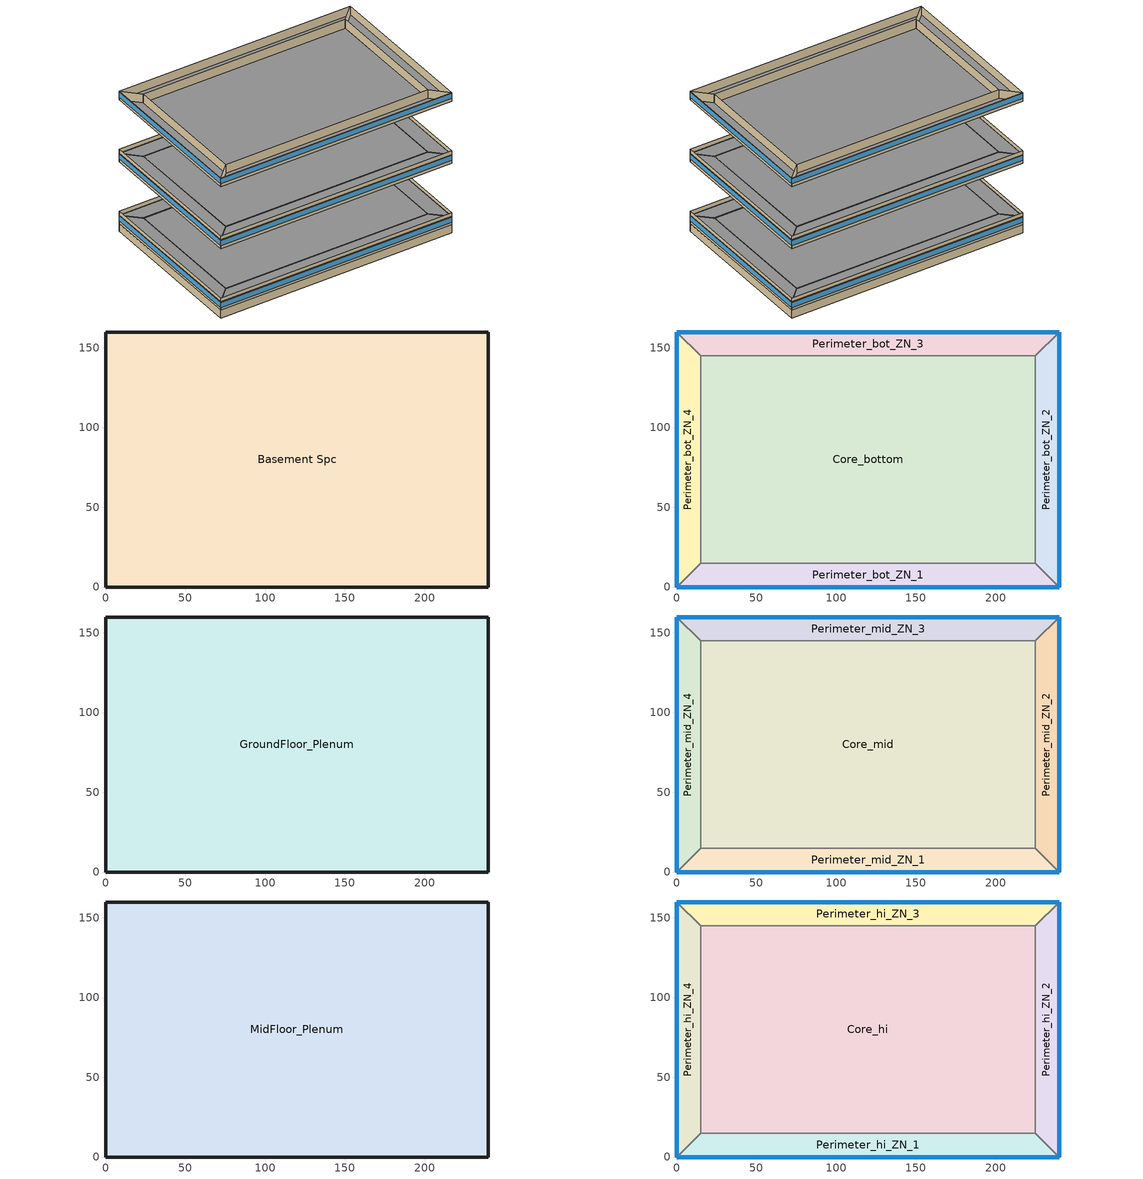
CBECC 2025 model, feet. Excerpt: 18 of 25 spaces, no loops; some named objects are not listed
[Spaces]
Basement Spc
 floor ground (Base_CZ12-SlabOnOrBelowGradeF073): 239.85,159.9 239.85,0 0,0 0,159.9 z-8
 wall ground (Base_CZ12-BelowGradeWallC114): 239.85,0 239.85,159.9 0,159.9 0,0 239.85,0 z-8:0
Core_bottom
 floor to Basement Spc (NACM_Interior Floor): 224.85,144.9 224.85,15 15,15 15,144.9 z0
 wall to Perimeter_bot_ZN_2 (NACM_Interior Wall): 224.85,15 224.85,144.9 z0:9
 wall to Perimeter_bot_ZN_3 (NACM_Interior Wall): 224.85,144.9 15,144.9 z0:9
 wall to Perimeter_bot_ZN_1 (NACM_Interior Wall): 15,15 224.85,15 z0:9
 wall to Perimeter_bot_ZN_4 (NACM_Interior Wall): 15,144.9 15,15 z0:9
Perimeter_bot_ZN_2
 floor to Basement Spc (NACM_Interior Floor): 239.85,159.9 239.85,0 224.85,15 224.85,144.9 z0
 wall outside (Base_CZ12-NonresMetalFrameWallU062): 239.85,0 239.85,159.9 z0:9
 wall to Perimeter_bot_ZN_1 (NACM_Interior Wall): 224.85,15 239.85,0 z0:9
 wall to Perimeter_bot_ZN_3 (NACM_Interior Wall): 239.85,159.9 224.85,144.9 z0:9
 window (Base_AllCZ_FixedWindowU36): 239.85,0.01 239.85,159.89 z3:8.2
Perimeter_bot_ZN_3
 floor to Basement Spc (NACM_Interior Floor): 239.85,159.9 224.85,144.9 15,144.9 0,159.9 z0
 wall outside (Base_CZ12-NonresMetalFrameWallU062): 239.85,159.9 0,159.9 z0:9
 wall to Perimeter_bot_ZN_4 (NACM_Interior Wall): 0,159.9 15,144.9 z0:9
 window (Base_AllCZ_FixedWindowU36): 239.85,159.9 0,159.9 z3:8.2
Perimeter_bot_ZN_1
 floor to Basement Spc (NACM_Interior Floor): 224.85,15 239.85,0 0,0 15,15 z0
 wall outside (Base_CZ12-NonresMetalFrameWallU062): 0,0 239.85,0 z0:9
 wall to Perimeter_bot_ZN_4 (NACM_Interior Wall): 15,15 0,0 z0:9
 window (Base_AllCZ_FixedWindowU36): 0,0 239.85,0 z3:8.2
Perimeter_bot_ZN_4
 floor to Basement Spc (NACM_Interior Floor): 0,159.9 15,144.9 15,15 0,0 z0
 wall outside (Base_CZ12-NonresMetalFrameWallU062): 0,159.9 0,0 z0:9
 window (Base_AllCZ_FixedWindowU36): 0,159.89 0,0.01 z3:8.2
GroundFloor_Plenum
 floor to Core_bottom (NACM_Drop Ceiling): 224.85,144.9 224.85,15 15,15 15,144.9 z9
 floor to Perimeter_bot_ZN_1 (NACM_Drop Ceiling): 224.85,15 239.85,0 0,0 15,15 z9
 floor to Perimeter_bot_ZN_2 (NACM_Drop Ceiling): 239.85,159.9 239.85,0 224.85,15 224.85,144.9 z9
 floor to Perimeter_bot_ZN_3 (NACM_Drop Ceiling): 239.85,159.9 224.85,144.9 15,144.9 0,159.9 z9
 floor to Perimeter_bot_ZN_4 (NACM_Drop Ceiling): 0,159.9 15,144.9 15,15 0,0 z9
 wall outside (Base_CZ12-NonresMetalFrameWallU062): 239.85,0 239.85,159.9 0,159.9 0,0 239.85,0 z9:13
Core_mid
 floor inside (NACM_Interior Floor): 224.85,144.9 224.85,15 15,15 15,144.9 z65
 wall to Perimeter_mid_ZN_2 (NACM_Interior Wall): 224.85,15 224.85,144.9 z65:74
 wall to Perimeter_mid_ZN_3 (NACM_Interior Wall): 224.85,144.9 15,144.9 z65:74
 wall to Perimeter_mid_ZN_1 (NACM_Interior Wall): 15,15 224.85,15 z65:74
 wall to Perimeter_mid_ZN_4 (NACM_Interior Wall): 15,144.9 15,15 z65:74
Perimeter_mid_ZN_2
 floor inside (NACM_Interior Floor): 239.85,159.9 239.85,0 224.85,15 224.85,144.9 z65
 wall outside (Base_CZ12-NonresMetalFrameWallU062): 239.85,0 239.85,159.9 z65:74
 wall to Perimeter_mid_ZN_1 (NACM_Interior Wall): 224.85,15 239.85,0 z65:74
 wall to Perimeter_mid_ZN_3 (NACM_Interior Wall): 239.85,159.9 224.85,144.9 z65:74
 window (Base_AllCZ_FixedWindowU36): 239.85,0.01 239.85,159.89 z68:73.2
Perimeter_mid_ZN_3
 floor inside (NACM_Interior Floor): 239.85,159.9 224.85,144.9 15,144.9 0,159.9 z65
 wall outside (Base_CZ12-NonresMetalFrameWallU062): 239.85,159.9 0,159.9 z65:74
 wall to Perimeter_mid_ZN_4 (NACM_Interior Wall): 0,159.9 15,144.9 z65:74
 window (Base_AllCZ_FixedWindowU36): 239.85,159.9 0,159.9 z68:73.2
Perimeter_mid_ZN_1
 floor inside (NACM_Interior Floor): 224.85,15 239.85,0 0,0 15,15 z65
 wall outside (Base_CZ12-NonresMetalFrameWallU062): 0,0 239.85,0 z65:74
 wall to Perimeter_mid_ZN_4 (NACM_Interior Wall): 15,15 0,0 z65:74
 window (Base_AllCZ_FixedWindowU36): 0,0 239.85,0 z68:73.2
Perimeter_mid_ZN_4
 floor inside (NACM_Interior Floor): 0,159.9 15,144.9 15,15 0,0 z65
 wall outside (Base_CZ12-NonresMetalFrameWallU062): 0,159.9 0,0 z65:74
 window (Base_AllCZ_FixedWindowU36): 0,159.89 0,0.01 z68:73.2
MidFloor_Plenum
 floor to Core_mid (NACM_Drop Ceiling): 224.85,144.9 224.85,15 15,15 15,144.9 z74
 floor to Perimeter_mid_ZN_1 (NACM_Drop Ceiling): 224.85,15 239.85,0 0,0 15,15 z74
 floor to Perimeter_mid_ZN_2 (NACM_Drop Ceiling): 239.85,159.9 239.85,0 224.85,15 224.85,144.9 z74
 floor to Perimeter_mid_ZN_3 (NACM_Drop Ceiling): 239.85,159.9 224.85,144.9 15,144.9 0,159.9 z74
 floor to Perimeter_mid_ZN_4 (NACM_Drop Ceiling): 0,159.9 15,144.9 15,15 0,0 z74
 wall outside (Base_CZ12-NonresMetalFrameWallU062): 239.85,0 239.85,159.9 0,159.9 0,0 239.85,0 z74:78
Core_hi
 floor inside (NACM_Interior Floor): 224.85,144.9 224.85,15 15,15 15,144.9 z130
 wall to Perimeter_hi_ZN_2 (NACM_Interior Wall): 224.85,15 224.85,144.9 z130:139
 wall to Perimeter_hi_ZN_3 (NACM_Interior Wall): 224.85,144.9 15,144.9 z130:139
 wall to Perimeter_hi_ZN_1 (NACM_Interior Wall): 15,15 224.85,15 z130:139
 wall to Perimeter_hi_ZN_4 (NACM_Interior Wall): 15,144.9 15,15 z130:139
Perimeter_hi_ZN_2
 floor inside (NACM_Interior Floor): 239.85,159.9 239.85,0 224.85,15 224.85,144.9 z130
 wall outside (Base_CZ12-NonresMetalFrameWallU062): 239.85,0 239.85,159.9 z130:139
 wall to Perimeter_hi_ZN_1 (NACM_Interior Wall): 224.85,15 239.85,0 z130:139
 wall to Perimeter_hi_ZN_3 (NACM_Interior Wall): 239.85,159.9 224.85,144.9 z130:139
 window (Base_AllCZ_FixedWindowU36): 239.85,0.01 239.85,159.89 z133:138.2
Perimeter_hi_ZN_3
 floor inside (NACM_Interior Floor): 239.85,159.9 224.85,144.9 15,144.9 0,159.9 z130
 wall outside (Base_CZ12-NonresMetalFrameWallU062): 239.85,159.9 0,159.9 z130:139
 wall to Perimeter_hi_ZN_4 (NACM_Interior Wall): 0,159.9 15,144.9 z130:139
 window (Base_AllCZ_FixedWindowU36): 239.85,159.9 0,159.9 z133:138.2
Perimeter_hi_ZN_1
 floor inside (NACM_Interior Floor): 224.85,15 239.85,0 0,0 15,15 z130
 wall outside (Base_CZ12-NonresMetalFrameWallU062): 0,0 239.85,0 z130:139
 wall to Perimeter_hi_ZN_4 (NACM_Interior Wall): 15,15 0,0 z130:139
 window (Base_AllCZ_FixedWindowU36): 0,0 239.85,0 z133:138.2
Perimeter_hi_ZN_4
 floor inside (NACM_Interior Floor): 0,159.9 15,144.9 15,15 0,0 z130
 wall outside (Base_CZ12-NonresMetalFrameWallU062): 0,159.9 0,0 z130:139
 window (Base_AllCZ_FixedWindowU36): 0,159.89 0,0.01 z133:138.2
[Proj]
040112-OffLrg-VAVPriSec: ZipCode=95814; AnalysisType=Title24Compliance; AirBarrier=Air barrier - not verified
[Bldg]
Large Office: TotStoryCnt=13; AboveGrdStoryCnt=12
[ConsAssm]
Name | CompatibleSurfType | MatRef[1] | MatRef[2] | MatRef[3] | MatRef[4] | SlabType
Base_CZ12-NonresMetalFrameWallU062 | ExteriorWall | Stucco - 7/8 in. | Compliance Insulation R13.99 | Air - Metal Wall Framing - 16 or 24 in. OC | Gypsum Board - 1/2 in.
Base_CZ12-SlabOnOrBelowGradeF073 | UndergroundFloor | Concrete - 140 lb/ft3 - 6 in. |  |  |  | UnheatedSlabOnGrade
Base_CZ12-BelowGradeWallC114 | UndergroundWall | Concrete - Solid Grout - 115 lb/ft3 - 8 in.
NACM_Interior Wall | InteriorWall | NACM_Gypsum Board 5/8in | NACM_Gypsum Board 5/8in
NACM_Drop Ceiling | InteriorFloor | NACM_Acoustic Tile 3/4in
NACM_Interior Floor | InteriorFloor | NACM_Concrete 4in_140lb/ft3 | NACM_Carpet 3/4in
[Mat]
Name | CodeCat | CodeItem
Stucco - 7/8 in. | Plastering Materials | Stucco - 7/8 in.
Compliance Insulation R13.99 | Insulation Board | Compliance Insulation R13.99
Air - Metal Wall Framing - 16 or 24 in. OC | Air | Air - Metal Wall Framing - 16 or 24 in. OC
Gypsum Board - 1/2 in. | Bldg Board and Siding | Gypsum Board - 1/2 in.
Concrete - 140 lb/ft3 - 6 in. | Concrete | Concrete - 140 lb/ft3 - 6 in.
Concrete - Solid Grout - 115 lb/ft3 - 8 in. | Masonry Units Solid | Concrete - Solid Grout - 115 lb/ft3 - 8 in.
NACM_Gypsum Board 5/8in | Bldg Board and Siding | Gypsum Board - 5/8 in.
NACM_Acoustic Tile 3/4in | Finish Materials | Acoustic Tile - 3/4 in.
NACM_Concrete 4in_140lb/ft3 | Concrete | Concrete - 140 lb/ft3 - 4 in.
NACM_Carpet 3/4in | Finish Materials | Carpet - 3/4 in.
[FenCons]
Base_AllCZ_FixedWindowU36: FenType=VerticalFenestration; FenProdType=FixedWindow; AssmContext=Manufactured; CertificationMthd=NFRCRated; SHGC=0.25; UFactor=0.36; VT=0.42
[Story]
Name | Mult
Basement; GroundFloor
MidFloor; HiFloor | 5
[Spc]
Name | Story | ThrmlZnRef | Vol | SpcFuncDefaultsRef | SHWFluidSegRef | CondgType
Basement Spc | Basement | Basement Thermal Zone | 306899 | Office Mod Defaults | SHWSupply1
Core_bottom | GroundFloor | Core_bottom Thermal Zone | 245391 | Office Mod Defaults | SHWSupply1
GroundFloor_Plenum | GroundFloor | GroundFloor_Plenum Thermal Zone | 153412 |  |  | Plenum
Perimeter_bot_ZN_1 | GroundFloor | Perimeter_bot_ZN_1 Thermal Zone | 30371.4 | Office Mod Defaults | SHWSupply1
Perimeter_bot_ZN_2 | GroundFloor | Perimeter_bot_ZN_2 Thermal Zone | 19572.1 | Office Mod Defaults | SHWSupply1
Perimeter_bot_ZN_3 | GroundFloor | Perimeter_bot_ZN_3 Thermal Zone | 30370.8 | Office Mod Defaults | SHWSupply1
Perimeter_bot_ZN_4 | GroundFloor | Perimeter_bot_ZN_4 Thermal Zone | 19572.1 | Office Mod Defaults | SHWSupply1
Core_mid | MidFloor | Core_mid Thermal Zone | 245391 | Office Mod Defaults | SHWSupply1
MidFloor_Plenum | MidFloor | MidFloor_Plenum Thermal Zone | 153412 |  |  | Plenum
Perimeter_mid_ZN_1 | MidFloor | Perimeter_mid_ZN_1 Thermal Zone | 30371.4 | Office Mod Defaults | SHWSupply1
Perimeter_mid_ZN_2 | MidFloor | Perimeter_mid_ZN_2 Thermal Zone | 19572.1 | Office Mod Defaults | SHWSupply1
Perimeter_mid_ZN_3 | MidFloor | Perimeter_mid_ZN_3 Thermal Zone | 30370.8 | Office Mod Defaults | SHWSupply1
Perimeter_mid_ZN_4 | MidFloor | Perimeter_mid_ZN_4 Thermal Zone | 19572.1 | Office Mod Defaults | SHWSupply1
Core_hi | HiFloor | Core_hi Thermal Zone | 245391 | Office Mod Defaults | SHWSupply1
Perimeter_hi_ZN_1 | HiFloor | Perimeter_hi_ZN_1 Thermal Zone | 30371.4 | Office Mod Defaults | SHWSupply1
Perimeter_hi_ZN_2 | HiFloor | Perimeter_hi_ZN_2 Thermal Zone | 19572.1 | Office Mod Defaults | SHWSupply1
Perimeter_hi_ZN_3 | HiFloor | Perimeter_hi_ZN_3 Thermal Zone | 30370.8 | Office Mod Defaults | SHWSupply1
Perimeter_hi_ZN_4 | HiFloor | Perimeter_hi_ZN_4 Thermal Zone | 19572.1 | Office Mod Defaults | SHWSupply1
[ThrmlZn]
Name | Type | PriAirCondgSysRef[1] | ClgTstatSchRef | HtgTstatSchRef
Perimeter_mid_ZN_4 Thermal Zone; Perimeter_mid_ZN_1 Thermal Zone; Perimeter_mid_ZN_2 Thermal Zone; Core_mid Thermal Zone; Perimeter_mid_ZN_3 Thermal Zone | Conditioned | Mid VAV | Office ClgSetPt | Office HtgSetPt
Perimeter_hi_ZN_1 Thermal Zone; Perimeter_hi_ZN_3 Thermal Zone; Perimeter_hi_ZN_4 Thermal Zone; Perimeter_hi_ZN_2 Thermal Zone; Core_hi Thermal Zone | Conditioned | Hi VAV | Office ClgSetPt | Office HtgSetPt
Core_bottom Thermal Zone; Perimeter_bot_ZN_1 Thermal Zone; Perimeter_bot_ZN_2 Thermal Zone; Perimeter_bot_ZN_4 Thermal Zone; Perimeter_bot_ZN_3 Thermal Zone | Conditioned | Bottom VAV | Office ClgSetPt | Office HtgSetPt
Basement Thermal Zone | Conditioned | Basement VAV | Office ClgSetPt | Office HtgSetPt
MidFloor_Plenum Thermal Zone; GroundFloor_Plenum Thermal Zone | Plenum
[EnergyUse]
Name | EnduseName
Space Heating | Space Heating
Space Cooling | Space Cooling
Indoor Fans | Indoor Fans
Heat Rejection | Heat Rejection
Pumps & Misc. | Pumps & Misc.
Domestic HW | Domestic HW
Lighting | Lighting
Compliance Total | Compliance Total
Receptacle | Receptacle
Process | Process
Process Ltg | Process Ltg
TOTAL | TOTAL
[SpcFuncDefaults]
Office Mod Defaults: SpcFunc=Office Area (>250 square feet); OccLatHtRt=206; OccSchRef=Office Occupancy; IntLPDReg=0.78; IntLtgRegSchRef=Office Lights; IntLtgRegHtGnRadFrac=0.7; RecptPwrDens=1.34; RecptSchRef=Office Receptacle; ProcElecSchRef=Office Receptacle; CommRfrgEqpSchRef=Office Refrigeration; ElevSchRef=Office Elevator; ProcGasSchRef=Office Receptacle; HotWtrHtgSchRef=Office ServiceHotWater
[Sch]
Name | Type | EndMonth[1] | EndDay[1] | SchWeekRef[1]
Office Occupancy | Fraction | 12 | 31 | OfficeOccupancyWk
Office Receptacle | Fraction | 12 | 31 | OfficeReceptacleWk
Office ServiceHotWater | Fraction | 12 | 31 | OfficeServiceHotWaterWk
Office Elevator | Fraction |  |  | OfficeElevatorWk
Office Lights | Fraction | 12 | 31 | OfficeLightsWk
Office ClgSetPt | Temperature | 12 | 31 | OfficeClgSetPtWk
Office HtgSetPt | Temperature | 12 | 31 | OfficeHtgSetPtWk
Office Refrigeration | Fraction |  |  | OfficeRefrigerationWk
[SchWeek]
Name | Type | SchDaySunRef | SchDayMonRef | SchDayTueRef | SchDayWedRef | SchDayThuRef | SchDayFriRef | SchDaySatRef | SchDayHolRef | SchDayClgDDRef | SchDayHtgDDRef | SchDayWDRef
OfficeOccupancyWk | Fraction | OfficeOccupancySun | OfficeOccupancyWD | OfficeOccupancyWD | OfficeOccupancyWD | OfficeOccupancyWD | OfficeOccupancyWD | OfficeOccupancySat | OfficeOccupancySun | OnDay | OffDay
OfficeReceptacleWk | Fraction | OfficeReceptacleSun | OfficeReceptacleWD | OfficeReceptacleWD | OfficeReceptacleWD | OfficeReceptacleWD | OfficeReceptacleWD | OfficeReceptacleSat | OfficeReceptacleSun | OnDay | OffDay
OfficeServiceHotWaterWk | Fraction | OfficeServiceHotWaterSun | OfficeServiceHotWaterWD | OfficeServiceHotWaterWD | OfficeServiceHotWaterWD | OfficeServiceHotWaterWD | OfficeServiceHotWaterWD | OfficeServiceHotWaterSat | OfficeServiceHotWaterSun | OnDay | OffDay
OfficeElevatorWk | Fraction | OfficeElevatorSun |  |  |  |  |  | OfficeElevatorSat |  |  |  | OfficeElevatorWD
OfficeLightsWk | Fraction | OfficeLightsSun | OfficeLightsWD | OfficeLightsWD | OfficeLightsWD | OfficeLightsWD | OfficeLightsWD | OfficeLightsSat | OfficeLightsSun | OnDay | OffDay
OfficeClgSetPtWk | Temperature | OfficeClgSetPtSun | OfficeClgSetPtWD | OfficeClgSetPtWD | OfficeClgSetPtWD | OfficeClgSetPtWD | OfficeClgSetPtWD | OfficeClgSetPtSat | OfficeClgSetPtSun | OfficeClgSetPtWD | OfficeClgSetPtWD
OfficeHtgSetPtWk | Temperature | OfficeHtgSetPtSun | OfficeHtgSetPtWD | OfficeHtgSetPtWD | OfficeHtgSetPtWD | OfficeHtgSetPtWD | OfficeHtgSetPtWD | OfficeHtgSetPtSat | OfficeHtgSetPtSun | OfficeHtgSetPtWD | OfficeHtgSetPtWD
OfficeRefrigerationWk | Fraction | OfficeRefrigerationSat |  |  |  |  |  | OfficeRefrigerationSun |  |  |  | OfficeRefrigerationWD
[SchDay]
Name | Type | Hr
OfficeOccupancySun | Fraction | ( 0, 0, 0, 0, 0, 0, 0.05, 0.05, 0.05, 0.05, 0.05, 0.05, 0.05, 0.05, 0.05, 0.05, 0.05, 0.05, 0, 0, 0, 0, 0, 0 )
OfficeOccupancyWD | Fraction | ( 0, 0, 0, 0, 0, 0, 0.1, 0.2, 0.95, 0.95, 0.95, 0.95, 0.5, 0.95, 0.95, 0.95, 0.95, 0.3, 0.1, 0.1, 0.1, 0.1, 0.05, 0.05 )
OfficeOccupancySat | Fraction | ( 0, 0, 0, 0, 0, 0, 0.1, 0.1, 0.3, 0.3, 0.3, 0.3, 0.1, 0.1, 0.1, 0.1, 0.1, 0.05, 0.05, 0, 0, 0, 0, 0 )
OfficeReceptacleSun; OfficeLightsSun | Fraction | ( 0.05, 0.05, 0.05, 0.05, 0.05, 0.05, 0.05, 0.05, 0.05, 0.05, 0.05, 0.05, 0.05, 0.05, 0.05, 0.05, 0.05, 0.05, 0.05, 0.05, 0.05, 0.05, 0.05, 0.05 )
OfficeReceptacleWD | Fraction | ( 0.05, 0.05, 0.05, 0.05, 0.05, 0.1, 0.1, 0.3, 0.9, 0.9, 0.9, 0.9, 0.9, 0.9, 0.9, 0.9, 0.9, 0.5, 0.3, 0.3, 0.2, 0.2, 0.1, 0.05 )
OfficeReceptacleSat; OfficeLightsSat | Fraction | ( 0.05, 0.05, 0.05, 0.05, 0.05, 0.05, 0.1, 0.1, 0.3, 0.3, 0.3, 0.3, 0.15, 0.15, 0.15, 0.15, 0.15, 0.05, 0.05, 0.05, 0.05, 0.05, 0.05, 0.05 )
OfficeServiceHotWaterSun | Fraction | ( 0.04, 0.04, 0.04, 0.04, 0.04, 0.07, 0.04, 0.04, 0.04, 0.04, 0.04, 0.06, 0.06, 0.09, 0.06, 0.04, 0.04, 0.04, 0.04, 0.04, 0.04, 0.07, 0.04, 0.04 )
OfficeServiceHotWaterWD | Fraction | ( 0.05, 0.05, 0.05, 0.05, 0.05, 0.08, 0.07, 0.19, 0.35, 0.38, 0.39, 0.47, 0.57, 0.54, 0.34, 0.33, 0.44, 0.26, 0.21, 0.15, 0.17, 0.08, 0.05, 0.05 )
OfficeServiceHotWaterSat | Fraction | ( 0.05, 0.05, 0.05, 0.05, 0.05, 0.08, 0.07, 0.11, 0.15, 0.21, 0.19, 0.23, 0.2, 0.19, 0.15, 0.12, 0.14, 0.07, 0.07, 0.07, 0.07, 0.09, 0.05, 0.05 )
OfficeElevatorWD | Fraction | ( 0, 0, 0, 0, 0, 0, 0, 0.35, 0.69, 0.43, 0.37, 0.43, 0.58, 0.48, 0.37, 0.37, 0.46, 0.62, 0.2, 0.12, 0.04, 0.04, 0, 0 )
OfficeElevatorSat | Fraction | ( 0, 0, 0, 0, 0, 0, 0, 0.16, 0.14, 0.21, 0.18, 0.25, 0.21, 0.13, 0.08, 0.04, 0.05, 0.06, 0, 0, 0, 0, 0, 0 )
OfficeElevatorSun; OffDay | Fraction | ( 0, 0, 0, 0, 0, 0, 0, 0, 0, 0, 0, 0, 0, 0, 0, 0, 0, 0, 0, 0, 0, 0, 0, 0 )
OfficeLightsWD | Fraction | ( 0.05, 0.05, 0.05, 0.05, 0.05, 0.1, 0.1, 0.3, 0.65, 0.65, 0.65, 0.65, 0.65, 0.65, 0.65, 0.65, 0.65, 0.35, 0.3, 0.3, 0.2, 0.2, 0.1, 0.05 )
OnDay | Fraction | ( 1, 1, 1, 1, 1, 1, 1, 1, 1, 1, 1, 1, 1, 1, 1, 1, 1, 1, 1, 1, 1, 1, 1, 1 )
OfficeClgSetPtSun | Temperature | ( 85, 85, 85, 85, 85, 85, 85, 85, 85, 85, 85, 85, 85, 85, 85, 85, 85, 85, 85, 85, 85, 85, 85, 85 )
OfficeClgSetPtWD | Temperature | ( 85, 85, 85, 85, 85, 75, 75, 75, 75, 75, 75, 75, 75, 75, 75, 75, 75, 75, 75, 75, 75, 75, 75, 75 )
OfficeClgSetPtSat | Temperature | ( 85, 85, 85, 85, 85, 75, 75, 75, 75, 75, 75, 75, 75, 75, 75, 75, 75, 75, 75, 85, 85, 85, 85, 85 )
OfficeHtgSetPtSun | Temperature | ( 60, 60, 60, 60, 60, 60, 60, 60, 60, 60, 60, 60, 60, 60, 60, 60, 60, 60, 60, 60, 60, 60, 60, 60 )
OfficeHtgSetPtWD | Temperature | ( 60, 60, 60, 60, 60, 70, 70, 70, 70, 70, 70, 70, 70, 70, 70, 70, 70, 70, 70, 70, 70, 70, 70, 70 )
OfficeHtgSetPtSat | Temperature | ( 60, 60, 60, 60, 60, 70, 70, 70, 70, 70, 70, 70, 70, 70, 70, 70, 70, 70, 70, 60, 60, 60, 60, 60 )
OfficeRefrigerationWD; OfficeRefrigerationSat; OfficeRefrigerationSun | Fraction | ( 0.9, 0.9, 0.9, 0.9, 0.9, 0.9, 0.9, 0.9, 0.9, 0.9, 0.9, 0.9, 0.9, 0.9, 0.9, 0.9, 0.9, 0.9, 0.9, 0.9, 0.9, 0.9, 0.9, 0.9 )
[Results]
End Use | Proposed Design Site Elec. (MWh/yr) | Proposed Site Gas (MBtu/yr) | Proposed LSC¹ ($/ft²-yr) | Standard Design Site Elec. (MWh/yr) | Standard Site Gas (MBtu/yr) | Standard LSC¹ ($/ft²-yr) | Compliance Margins LSC¹ ($/ft²-yr)
Space Heating | 555.3 | 13.2 | 7.10 | 0.2 | 2,909.1 | 3.45 | -3.65
Space Cooling | 464.1 | -- | 4.23 | 283.7 | -- | 2.48 | -1.75
Indoor Fans | 318.7 | -- | 2.89 | 302.0 | -- | 2.87 | -0.02
Heat Rejection | 11.8 | -- | 0.10 | 33.8 | -- | 0.30 | 0.20
Pumps & Misc. | 182.9 | -- | 1.89 | 92.7 | -- | 0.91 | -0.98
Domestic Hot Water | -- | 575.3 | 0.62 | 131.9 | -- | 1.28 | 0.66
Indoor Lighting | 750.0 | -- | 7.32 | 577.0 | -- | 5.63 | -1.69
Total Compliance | 2,282.8 | 588.5 | 24.15 | 583.0 | 2,909.1 | 9.91 | -14.24
Receptacle | 2,135.6 | -- | 19.93 | 2,135.6 | -- | 19.93 | --
Process | -- | -- | -- | -- | -- | -- | --
Other Lighting | -- | -- | -- | -- | -- | -- | --
Process Motors | -- | -- | -- | -- | -- | -- | --
Photovoltaics | -- | -- | -- | -843.6 | -- | -6.74 | -6.74
Battery Storage | -- | -- | -- | 5.3 | -- | -0.27 | -0.27
Project Total | 4,418.4 | 588.5 | 44.08 | 2,718.6 | 2,909.1 | 29.84 | -14.24
Efficiency Compliance | 2,282.8 | 588.5 | 24.15 | 1,421.3 | 2,909.1 | 16.92 | -7.23
FAIL
